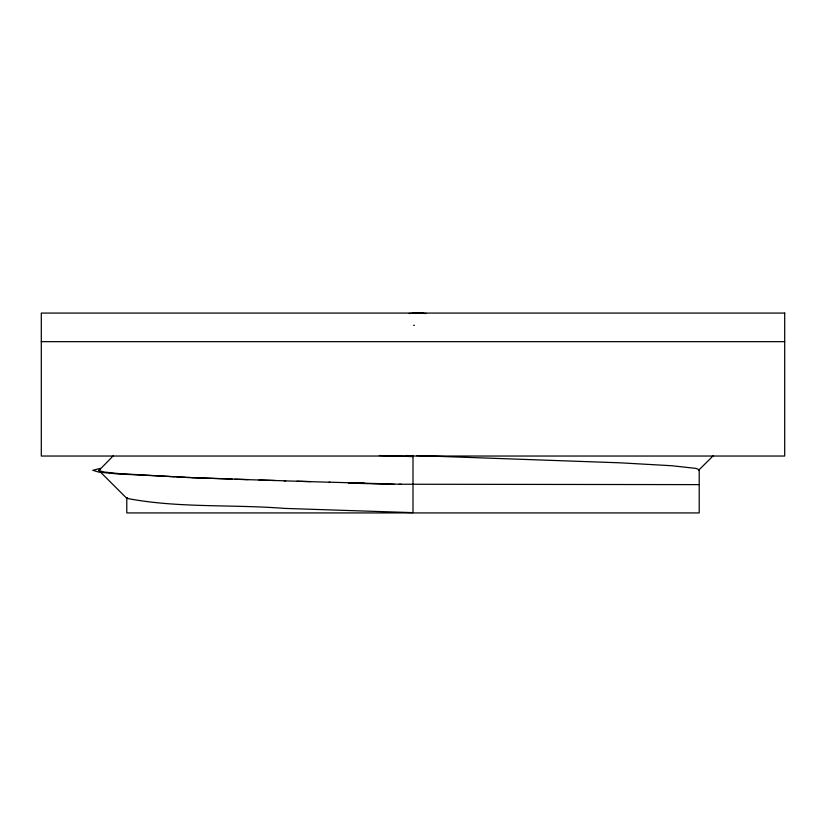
<?xml version="1.0" encoding="UTF-8"?>
<svg xmlns="http://www.w3.org/2000/svg" width="826" height="826" viewBox="0 0 826 826"><rect width="100%" height="100%" fill="white"/><g stroke="black" fill="none" stroke-linecap="round" stroke-linejoin="round"><path stroke-width="1.24" d="M175.06 476.808L118.459 473.566L104.076 472.007L98.862 470.552L113.42 455.653M713.478 455.529L698.435 470.428M127.565 497.675L126.791 498.346L126.791 512.925L699.209 512.925L699.209 469.757L696.111 468.414L671.724 465.73L620.285 462.828L416.51 455.57M99.151 469.88L100.287 469.436M100.359 468.342L92.77 470.324L98.924 472.111L117.147 473.897L185.427 477.252M409.076 313.467L423.057 313.075M41.3 341.665L784.7 341.665M698.92 484.625L399.268 484.232M406.175 455.549L413 455.745M350.482 482.838L364.349 483.231M329.13 482.167L401.457 484.294M296.947 481.248L330.049 482.239M413 313.075L426.01 313.477M413 456.602L379.279 455.539M284.041 480.856L310.721 481.61M258.972 480.061L285.672 480.825M275.192 480.495L235.08 479.266M248.172 479.596L191.56 477.676M232.054 479.039L186.562 477.48M190.806 477.48L176.898 477.077M99.151 470.779L126.791 498.346C177.796 508.258 232.343 504.252 284.33 508.393L413 512.647L413 455.456M413.64 325.32A320.777 0.816 -1.6 0 1 414.466 325.289M394.508 484.397A328.397 1.218 1.6 0 1 348.396 483.076M784.7 313.075L41.3 313.075L41.3 456.035L784.7 456.035L784.7 313.075"/></g></svg>
